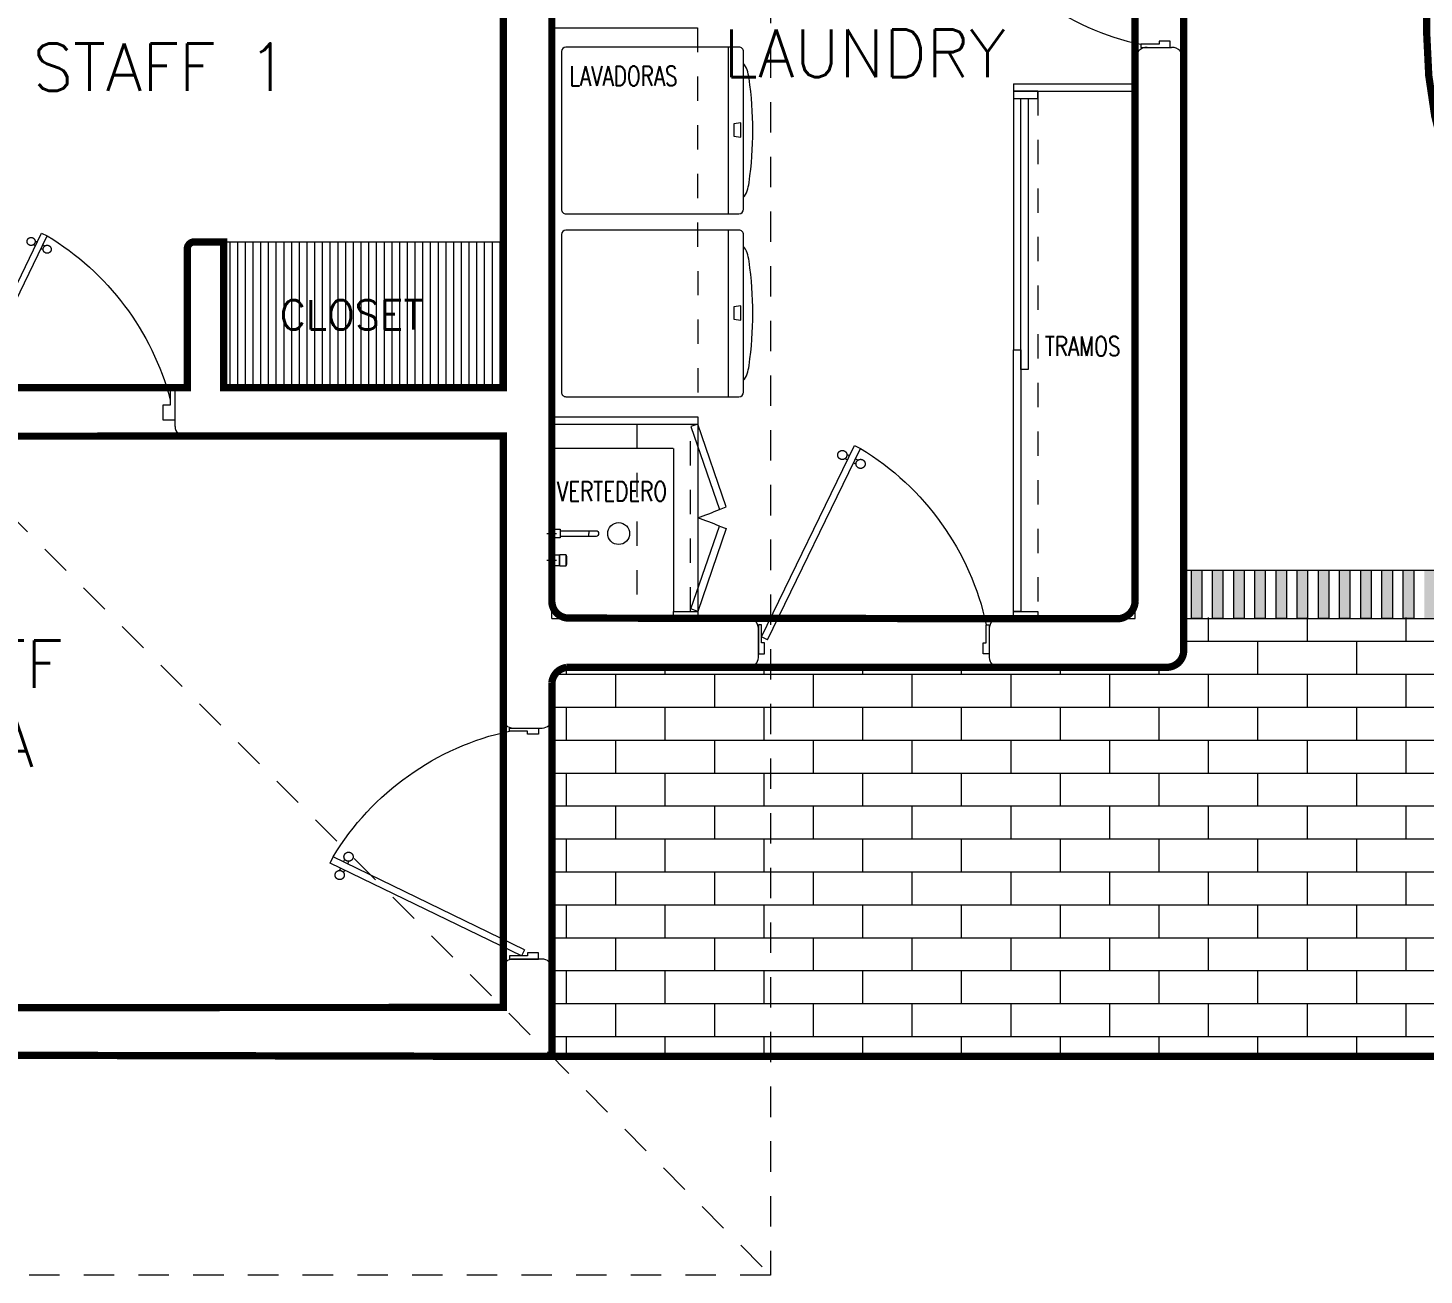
# Model space of a CAD drawing. Header units: metres. Extents: x 113 to 2416, y -346 to 476.
# Drawn here: x 125.21 to 130.96, y -216.33 to -211.2 of the extents above; entities that cross this region are included whole.
import ezdxf

# ---------------------------------------------------------------- set-up
doc = ezdxf.new("R2010")
doc.units = ezdxf.units.M
for name, pattern in [('0', [0]), ('CENTER2', [28.575, 19.05, -3.175, 3.175, -3.175]), ('DASHED', [0.75, 0.5, -0.25]), ('HIDDEN2', [0.1875, 0.125, -0.0625])]:
    doc.linetypes.add(name, pattern=pattern)
doc.layers.get('0').update_dxf_attribs({"color": 250, "linetype": '0', "lineweight": 20})
for name, color, linetype, lineweight in [('A-DOOR', 35, 'Continuous', 5), ('A-WALL', 250, 'Continuous', 20), ('baños', 140, 'Continuous', 0), ('closets', 253, 'Continuous', 0), ('MOB FIJOS', 251, 'Continuous', 0), ('MOBILIARIOS', 252, 'Continuous', 0), ('piso', 253, 'Continuous', 0), ('PROYECCION', 9, 'DASHED', 0), ('textos', 7, 'Continuous', 0)]:
    doc.layers.add(name, color=color, linetype=linetype, lineweight=lineweight)
doc.layers.add('hatch piso', color=253, linetype='Continuous', lineweight=0, transparency=0.7)
doc.layers.add('REVESTIMIENTO EXTERIOR', color=7, linetype='Continuous', lineweight=5, true_color=0xffdebd)
doc.layers.add('Techos 1', color=7, linetype='HIDDEN2', lineweight=9, true_color=0x42391a)
doc.styles.add('Arch-Dim', font='romans.shx', dxfattribs={"width": 0.75})
doc.styles.get("Standard").update_dxf_attribs({"font": 'arial.ttf', "height": 0.1875})

# ---------------------------------------------------------------- blocks, each defined once
blk = doc.blocks.new('puerta 1.00')
at = {"layer": 'A-DOOR'}
for p, q in [((-0.15, -0.0125), (-0.9369, -0.3949)), ((-0.1376, -0.038), (-0.9245, -0.4204)), ((-0.1376, -0.038), (-0.15, -0.0125)), ((-0.9369, -0.3949), (-0.9245, -0.4204)), ((-0.8946, -0.3743), (-0.8996, -0.3641)), ((-0.8777, -0.3661), (-0.8826, -0.3559)), ((-0.8822, -0.3998), (-0.8772, -0.4101)), ((-0.8653, -0.3916), (-0.8603, -0.4018))]:
    blk.add_line(p, q, dxfattribs=at)
for points in [[(-0.08, 0), (-0.08, -0.025), (-0.125, -0.025), (-0.125, -0.0125), (-0.2, -0.0125), (-0.2, 0), (-0.08, 0)], [(-0.08, -0.95), (-0.08, -0.925), (-0.125, -0.925), (-0.125, -0.9375), (-0.2, -0.9375), (-0.2, -0.95), (-0.08, -0.95)]]:
    blk.add_lwpolyline(points, dxfattribs=at)
blk.add_arc((0.0366, 0.1602), 1.1229, 211.13358, 257.83427, dxfattribs=at)
for points in [[(-0.8982, -0.3642), (-0.9033, -0.3642), (-0.912, -0.3591), (-0.917, -0.3504), (-0.917, -0.3403), (-0.912, -0.3316), (-0.9033, -0.3265), (-0.8932, -0.3265), (-0.8844, -0.3316), (-0.8794, -0.3403), (-0.8794, -0.3504), (-0.8844, -0.3591), (-0.8932, -0.3642), (-0.8982, -0.3642)], [(-0.8617, -0.4394), (-0.8667, -0.4394), (-0.8754, -0.4344), (-0.8805, -0.4256), (-0.8805, -0.4156), (-0.8754, -0.4068), (-0.8667, -0.4018), (-0.8566, -0.4018), (-0.8479, -0.4068), (-0.8428, -0.4156), (-0.8428, -0.4257), (-0.8479, -0.4344), (-0.8566, -0.4394), (-0.8617, -0.4394)]]:
    blk.add_open_spline(points, degree=2, dxfattribs=at)
blk = doc.blocks.new('P90')
at = {"layer": 'A-DOOR'}
for p, q in [((-0.0476, -0.8576), (0.6364, -0.5264)), ((-0.0368, -0.88), (0.6473, -0.5489)), ((0.5843, -0.5517), (0.58, -0.5427)), ((0.5992, -0.5445), (0.5949, -0.5355)), ((0.5952, -0.5741), (0.5995, -0.5831)), ((0.6101, -0.5669), (0.6144, -0.5759)), ((0.6473, -0.5489), (0.6364, -0.5264)), ((-0.0368, -0.88), (-0.0476, -0.8576))]:
    blk.add_line(p, q, dxfattribs=at)
for points in [[(-0.06, -0.02), (-0.06, -0.05), (-0.12, -0.05), (-0.12, 0), (0, 0), (0, -0.02)], [(-0.0668, -0.88), (-0.0668, -0.85), (-0.1268, -0.85), (-0.1268, -0.9), (-0.0068, -0.9), (-0.0068, -0.88)]]:
    blk.add_lwpolyline(points, close=True, dxfattribs=at)
blk.add_arc((-0.3259, -1.105), 1.1228, 31.0139, 75.07969, dxfattribs=at)
for points in [[(0.5812, -0.5096), (0.5857, -0.5096), (0.5933, -0.5141), (0.5977, -0.5218), (0.5977, -0.5306), (0.5933, -0.5383), (0.5856, -0.5427), (0.5767, -0.5427), (0.5691, -0.5383), (0.5647, -0.5306), (0.5647, -0.5217), (0.5691, -0.514), (0.5768, -0.5096), (0.5812, -0.5096)], [(0.6133, -0.5758), (0.6177, -0.5758), (0.6254, -0.5803), (0.6298, -0.5879), (0.6298, -0.5968), (0.6253, -0.6045), (0.6176, -0.6089), (0.6088, -0.6089), (0.6011, -0.6044), (0.5967, -0.5967), (0.5967, -0.5879), (0.6011, -0.5802), (0.6088, -0.5758), (0.6133, -0.5758)]]:
    blk.add_open_spline(points, degree=2, dxfattribs=at)
blk = doc.blocks.new('bn29-51')
at = {"linetype": 'Continuous'}
for p, q in [((-0.1425, 0), (-0.0775, 0)), ((-0.1425, 0), (-0.1425, -0.0081)), ((-0.0775, -0.0081), (-0.0775, 0)), ((0.0325, 0), (-0.0325, 0)), ((-0.0325, 0), (-0.0325, -0.0081)), ((0.0325, -0.0081), (0.0325, 0)), ((-0.142, -0.0086), (-0.078, -0.0086)), ((-0.1275, -0.0086), (-0.1275, -0.035)), ((-0.1275, -0.035), (-0.0925, -0.035)), ((-0.1215, -0.035), (-0.1215, -0.152)), ((-0.0985, -0.152), (-0.0985, -0.035)), ((-0.0925, -0.035), (-0.0925, -0.0086)), ((-0.032, -0.0086), (0.032, -0.0086)), ((-0.0242, -0.0335), (-0.024, -0.0579)), ((0.024, -0.0333), (-0.024, -0.0333)), ((-0.0232, -0.0086), (-0.023, -0.0305)), ((-0.0226, -0.031), (-0.0226, -0.0322)), ((-0.0225, -0.031), (0.0225, -0.031)), ((0.0226, -0.0322), (0.0226, -0.031)), ((0.023, -0.0305), (0.0232, -0.0086)), ((0.024, -0.0579), (0.0242, -0.0335)), ((0.0242, -0.0335), (0.0242, -0.0335)), ((-0.0175, -0.0587), (-0.0175, -0.06)), ((-0.017, -0.0605), (0.017, -0.0605)), ((-0.0071, -0.061), (-0.0071, -0.0605)), ((-0.0071, -0.061), (-0.0071, -0.0605)), ((-0.0071, -0.061), (-0.0071, -0.0605)), ((-0.0071, -0.061), (-0.0071, -0.0605)), ((-0.0071, -0.061), (-0.0071, -0.0605)), ((-0.0071, -0.061), (-0.0071, -0.0605)), ((-0.007, -0.061), (-0.0071, -0.061)), ((-0.0071, -0.061), (-0.0071, -0.061)), ((-0.0071, -0.061), (-0.0071, -0.061)), ((-0.0071, -0.061), (-0.0071, -0.061)), ((-0.0071, -0.061), (-0.0071, -0.061)), ((-0.0071, -0.061), (-0.0071, -0.061)), ((-0.007, -0.061), (-0.007, -0.0605)), ((-0.007, -0.061), (-0.007, -0.0605)), ((-0.007, -0.061), (-0.007, -0.0605)), ((-0.0069, -0.061), (-0.007, -0.061)), ((-0.007, -0.061), (-0.007, -0.061)), ((-0.007, -0.061), (-0.007, -0.061)), ((-0.0069, -0.061), (-0.0069, -0.0605)), ((-0.0069, -0.061), (-0.0069, -0.0605)), ((-0.0068, -0.061), (-0.0069, -0.061)), ((-0.0069, -0.061), (-0.0069, -0.061)), ((-0.0068, -0.061), (-0.0068, -0.0605)), ((-0.0068, -0.061), (-0.0068, -0.0605)), ((-0.0067, -0.061), (-0.0068, -0.061)), ((-0.0068, -0.061), (-0.0068, -0.061)), ((-0.0067, -0.061), (-0.0067, -0.0605)), ((-0.0067, -0.061), (-0.0067, -0.0605)), ((-0.0067, -0.061), (-0.0067, -0.0605)), ((-0.0066, -0.061), (-0.0067, -0.061)), ((-0.0067, -0.061), (-0.0067, -0.061)), ((-0.0067, -0.061), (-0.0067, -0.061)), ((-0.0066, -0.061), (-0.0066, -0.0605)), ((-0.0066, -0.061), (-0.0066, -0.0605)), ((-0.0065, -0.061), (-0.0066, -0.061)), ((-0.0066, -0.061), (-0.0066, -0.061)), ((-0.0065, -0.061), (-0.0065, -0.0605)), ((-0.0064, -0.061), (-0.0065, -0.061)), ((-0.0064, -0.061), (-0.0064, -0.0605)), ((-0.0063, -0.061), (-0.0064, -0.061)), ((-0.0063, -0.061), (-0.0063, -0.0605)), ((-0.0063, -0.061), (-0.0063, -0.0605)), ((-0.0062, -0.061), (-0.0063, -0.061)), ((-0.0063, -0.061), (-0.0063, -0.061)), ((-0.0062, -0.061), (-0.0062, -0.0605)), ((-0.0061, -0.061), (-0.0062, -0.061)), ((-0.0061, -0.061), (-0.0061, -0.0605)), ((-0.006, -0.061), (-0.0061, -0.061)), ((-0.006, -0.061), (-0.006, -0.0605)), ((-0.0058, -0.061), (-0.006, -0.061)), ((-0.0058, -0.061), (-0.0058, -0.0605)), ((-0.0057, -0.061), (-0.0058, -0.061)), ((-0.0057, -0.061), (-0.0057, -0.0605)), ((-0.0056, -0.061), (-0.0057, -0.061)), ((-0.0056, -0.061), (-0.0056, -0.0605)), ((-0.0055, -0.061), (-0.0056, -0.061)), ((-0.0055, -0.0605), (-0.0055, -0.061)), ((-0.0052, -0.061), (-0.0055, -0.061)), ((-0.0052, -0.061), (-0.0051, -0.061)), ((-0.0051, -0.0605), (-0.0051, -0.061)), ((-0.0051, -0.061), (-0.0051, -0.061)), ((-0.0051, -0.061), (-0.0034, -0.061)), ((-0.0034, -0.061), (-0.0034, -0.0605)), ((-0.0034, -0.061), (-0.0016, -0.061)), ((-0.0016, -0.061), (0.0016, -0.061)), ((0.0016, -0.061), (0.0027, -0.061)), ((0.0027, -0.061), (0.0027, -0.0605)), ((0.0027, -0.061), (0.0037, -0.061)), ((0.0037, -0.061), (0.0038, -0.061)), ((0.0038, -0.061), (0.0038, -0.0605)), ((0.0038, -0.061), (0.0052, -0.061)), ((0.0055, -0.061), (0.0052, -0.061)), ((0.0055, -0.061), (0.0055, -0.0605)), ((0.0055, -0.061), (0.0067, -0.061)), ((0.0067, -0.061), (0.0067, -0.0605)), ((0.0067, -0.061), (0.0069, -0.061)), ((0.0069, -0.061), (0.0069, -0.0605)), ((0.0175, -0.06), (0.0175, -0.0587)), ((-0.1215, -0.152), (-0.11, -0.152)), ((-0.1215, -0.152), (-0.1215, -0.1788)), ((-0.0985, -0.152), (-0.11, -0.152)), ((-0.0985, -0.1788), (-0.0985, -0.152)), ((-0.1215, -0.1788), (-0.1215, -0.1825)), ((-0.0985, -0.1825), (-0.0985, -0.1788))]:
    blk.add_line(p, q, dxfattribs=at)
at = {"linetype": 'CENTER2'}
for p, q in [((-0.09, 0), (-0.13, 0)), ((-0.11, 0.02), (-0.11, -0.02)), ((0.02, 0), (-0.02, 0)), ((0, 0.02), (0, -0.02))]:
    blk.add_line(p, q, dxfattribs=at)
at = {"linetype": 'Continuous'}
for centre, radius, start, end in [((-0.142, -0.0081), 0.0005, 180, 270), ((-0.078, -0.0081), 0.0005, 270, 0), ((-0.032, -0.0081), 0.0005, 180, 270), ((-0.024, -0.0335), 0.0002, 89.96025, 180.79212), ((-0.0225, -0.0305), 0.0005, 180.5, 253.04994), ((-0.0221, -0.0322), 0.0005, 180.5, 205.88917), ((0, -0.0214), 0.0251, 205.88917, 208.33685), ((0, -0.0214), 0.0251, 331.66714, 334.11083), ((0.0225, -0.0305), 0.0005, 286.95006, 359.5), ((0.0221, -0.0322), 0.0005, 334.11083, 359.5), ((0.024, -0.0335), 0.0002, 359.52881, 90.06566), ((0.032, -0.0081), 0.0005, 270, 0), ((-0.017, -0.06), 0.0005, 180.5, 270), ((0.017, -0.06), 0.0005, 270, 359.5)]:
    blk.add_arc(centre, radius, start, end, dxfattribs=at)
for points, knots in [([(-0.024, -0.0579), (-0.024, -0.0579), (-0.0227, -0.0579), (-0.0174, -0.0579), (-0.0094, -0.0579), (-0.0031, -0.0579), (0.0018, -0.0579), (0.0054, -0.0579), (0.0113, -0.0579), (0.0176, -0.0579), (0.0226, -0.0579), (0.024, -0.0579), (0.024, -0.0579)], [0.2206625, 0.2206625, 0.2206625, 0.2206625, 0.2830677, 0.3454723, 0.4077886, 0.4703297, 0.470399, 0.5062925, 0.5420964, 0.5956479, 0.6553983, 0.7204072, 0.7204072, 0.7204072, 0.7204072]), ([(-0.024, -0.0579), (-0.024, -0.0579), (-0.024, -0.058), (-0.0239, -0.0581), (-0.0239, -0.0582), (-0.0238, -0.0583), (-0.0237, -0.0583), (-0.0236, -0.0584), (-0.0235, -0.0584)], [0, 0, 0, 0, 0.239285, 0.369927, 0.500175, 0.630368, 0.760882, 1, 1, 1, 1]), ([(0.0235, -0.0584), (0.0236, -0.0584), (0.0237, -0.0583), (0.0238, -0.0583), (0.0239, -0.0582), (0.0239, -0.0581), (0.024, -0.058), (0.024, -0.0579), (0.024, -0.0579)], [0, 0, 0, 0, 0.239117, 0.369631, 0.499824, 0.630072, 0.760714, 1, 1, 1, 1])]:
    blk.add_open_spline(points, degree=3, knots=knots, dxfattribs=at)
for points in [[(-0.0235, -0.0584), (-0.0214, -0.0585), (-0.0194, -0.0587), (-0.0175, -0.0588)], [(0.0175, -0.0588), (0.0194, -0.0587), (0.0214, -0.0585), (0.0235, -0.0584)], [(-0.1215, -0.1825), (-0.1215, -0.1851), (-0.119, -0.1903), (-0.113, -0.1925), (-0.11, -0.1925)], [(-0.11, -0.1925), (-0.107, -0.1925), (-0.101, -0.1903), (-0.0985, -0.1851), (-0.0985, -0.1825)]]:
    blk.add_open_spline(points, degree=3, dxfattribs=at)
blk = doc.blocks.new('PL BASE 1N NASAS 09')
at = {"layer": 'A-DOOR'}
h = blk.add_hatch(color=256, dxfattribs=at)
h.dxf.hatch_style = 1
h.paths.add_polyline_path([(-108.9454, -53.2497), (-108.9021, -53.2497), (-108.9021, -53.4497), (-108.9454, -53.4497)])
h.paths.add_polyline_path([(-109.0329, -53.2497), (-108.9897, -53.2497), (-108.9897, -53.4497), (-109.0329, -53.4497)])
h.paths.add_polyline_path([(-109.1205, -53.2497), (-109.0772, -53.2497), (-109.0772, -53.4497), (-109.1205, -53.4497)])
h.paths.add_polyline_path([(-109.207, -53.2497), (-109.1637, -53.2497), (-109.1637, -53.4497), (-109.207, -53.4497)])
h.paths.add_polyline_path([(-109.2945, -53.2497), (-109.2512, -53.2497), (-109.2512, -53.4497), (-109.2945, -53.4497)])
h.paths.add_polyline_path([(-109.381, -53.2497), (-109.3378, -53.2497), (-109.3378, -53.4497), (-109.381, -53.4497)])
h.paths.add_polyline_path([(-109.4686, -53.2497), (-109.4253, -53.2497), (-109.4253, -53.4497), (-109.4686, -53.4497)])
h.paths.add_polyline_path([(-109.5551, -53.2497), (-109.5118, -53.2497), (-109.5118, -53.4497), (-109.5551, -53.4497)])
h.paths.add_polyline_path([(-109.6426, -53.2497), (-109.5994, -53.2497), (-109.5994, -53.4497), (-109.6426, -53.4497)])
h.paths.add_polyline_path([(-109.7302, -53.2497), (-109.6869, -53.2497), (-109.6869, -53.4497), (-109.7302, -53.4497)])
h.paths.add_polyline_path([(-109.8177, -53.2497), (-109.7744, -53.2497), (-109.7744, -53.4497), (-109.8177, -53.4497)])
h.paths.add_polyline_path([(-109.9042, -53.2497), (-109.861, -53.2497), (-109.861, -53.4497), (-109.9042, -53.4497)])
h.paths.add_polyline_path([(-109.9918, -53.2497), (-109.9485, -53.2497), (-109.9485, -53.4497), (-109.9918, -53.4497)])
h.paths.add_polyline_path([(-110.0783, -53.2497), (-110.035, -53.2497), (-110.035, -53.4497), (-110.0783, -53.4497)])
h.paths.add_polyline_path([(-110.1658, -53.2497), (-110.1225, -53.2497), (-110.1225, -53.4497), (-110.1658, -53.4497)])
h.paths.add_polyline_path([(-110.2523, -53.2497), (-110.2091, -53.2497), (-110.2091, -53.4497), (-110.2523, -53.4497)])
h.paths.add_polyline_path([(-110.3399, -53.2497), (-110.2966, -53.2497), (-110.2966, -53.4497), (-110.3399, -53.4497)])
h.paths.add_polyline_path([(-110.4058, -53.2497), (-110.3625, -53.2497), (-110.3625, -53.4497), (-110.4058, -53.4497)])
h.paths.add_polyline_path([(-110.4933, -53.2497), (-110.45, -53.2497), (-110.45, -53.4497), (-110.4933, -53.4497)])
h.paths.add_polyline_path([(-110.5798, -53.2497), (-110.5366, -53.2497), (-110.5366, -53.4497), (-110.5798, -53.4497)])
h.paths.add_polyline_path([(-110.6674, -53.2497), (-110.6241, -53.2497), (-110.6241, -53.4497), (-110.6674, -53.4497)])
h.paths.add_polyline_path([(-110.7539, -53.2497), (-110.7106, -53.2497), (-110.7106, -53.4497), (-110.7539, -53.4497)])
h.paths.add_polyline_path([(-110.8414, -53.2497), (-110.7982, -53.2497), (-110.7982, -53.4497), (-110.8414, -53.4497)])
h.paths.add_polyline_path([(-110.9279, -53.2497), (-110.8847, -53.2497), (-110.8847, -53.4497), (-110.9279, -53.4497)])
h.paths.add_polyline_path([(-111.0155, -53.2497), (-110.9722, -53.2497), (-110.9722, -53.4497), (-111.0155, -53.4497)])
h.paths.add_polyline_path([(-111.103, -53.2497), (-111.0597, -53.2497), (-111.0597, -53.4497), (-111.103, -53.4497)])
h.paths.add_polyline_path([(-111.1905, -53.2497), (-111.1473, -53.2497), (-111.1473, -53.4497), (-111.1905, -53.4497)])
h.paths.add_polyline_path([(-111.2771, -53.2497), (-111.2338, -53.2497), (-111.2338, -53.4497), (-111.2771, -53.4497)])
h.paths.add_polyline_path([(-111.3646, -53.2497), (-111.3213, -53.2497), (-111.3213, -53.4497), (-111.3646, -53.4497)])
h.paths.add_polyline_path([(-111.4511, -53.2497), (-111.4079, -53.2497), (-111.4079, -53.4497), (-111.4511, -53.4497)])
h.paths.add_polyline_path([(-111.5387, -53.2497), (-111.4954, -53.2497), (-111.4954, -53.4497), (-111.5387, -53.4497)])
h.paths.add_polyline_path([(-111.6252, -53.2497), (-111.5819, -53.2497), (-111.5819, -53.4497), (-111.6252, -53.4497)])
h.paths.add_polyline_path([(-111.7127, -53.2497), (-111.6695, -53.2497), (-111.6695, -53.4497), (-111.7127, -53.4497)])
h.paths.add_polyline_path([(-111.7993, -53.2497), (-111.756, -53.2497), (-111.756, -53.4497), (-111.7993, -53.4497)], flags=0)
h.paths.add_polyline_path([(-106.5056, -53.2497), (-106.4623, -53.2497), (-106.4623, -53.4497), (-106.5056, -53.4497)])
h.paths.add_polyline_path([(-106.5921, -53.2497), (-106.5488, -53.2497), (-106.5488, -53.4497), (-106.5921, -53.4497)])
h.paths.add_polyline_path([(-106.6796, -53.2497), (-106.6363, -53.2497), (-106.6363, -53.4497), (-106.6796, -53.4497)])
h.paths.add_polyline_path([(-106.7661, -53.2497), (-106.7229, -53.2497), (-106.7229, -53.4497), (-106.7661, -53.4497)])
h.paths.add_polyline_path([(-106.8537, -53.2497), (-106.8104, -53.2497), (-106.8104, -53.4497), (-106.8537, -53.4497)])
h.paths.add_polyline_path([(-107.0277, -53.2497), (-106.9845, -53.2497), (-106.9845, -53.4497), (-107.0277, -53.4497)])
h.paths.add_polyline_path([(-106.9412, -53.2497), (-106.8979, -53.2497), (-106.8979, -53.4497), (-106.9412, -53.4497)])
h.paths.add_polyline_path([(-107.1153, -53.2497), (-107.072, -53.2497), (-107.072, -53.4497), (-107.1153, -53.4497)])
h.paths.add_polyline_path([(-107.2028, -53.2497), (-107.1595, -53.2497), (-107.1595, -53.4497), (-107.2028, -53.4497)])
h.paths.add_polyline_path([(-107.2893, -53.2497), (-107.2461, -53.2497), (-107.2461, -53.4497), (-107.2893, -53.4497)])
h.paths.add_polyline_path([(-107.3769, -53.2497), (-107.3336, -53.2497), (-107.3336, -53.4497), (-107.3769, -53.4497)])
h.paths.add_polyline_path([(-107.4634, -53.2497), (-107.4201, -53.2497), (-107.4201, -53.4497), (-107.4634, -53.4497)])
h.paths.add_polyline_path([(-107.5509, -53.2497), (-107.5076, -53.2497), (-107.5076, -53.4497), (-107.5509, -53.4497)])
h.paths.add_polyline_path([(-107.6384, -53.2497), (-107.5952, -53.2497), (-107.5952, -53.4497), (-107.6384, -53.4497)])
h.paths.add_polyline_path([(-107.726, -53.2497), (-107.6827, -53.2497), (-107.6827, -53.4497), (-107.726, -53.4497)])
h.paths.add_polyline_path([(-107.8125, -53.2497), (-107.7692, -53.2497), (-107.7692, -53.4497), (-107.8125, -53.4497)])
h.paths.add_polyline_path([(-107.9, -53.2497), (-107.8568, -53.2497), (-107.8568, -53.4497), (-107.9, -53.4497)])
h.paths.add_polyline_path([(-107.9866, -53.2497), (-107.9433, -53.2497), (-107.9433, -53.4497), (-107.9866, -53.4497)])
h.paths.add_polyline_path([(-108.0741, -53.2497), (-108.0308, -53.2497), (-108.0308, -53.4497), (-108.0741, -53.4497)])
h.paths.add_polyline_path([(-108.1606, -53.2497), (-108.1174, -53.2497), (-108.1174, -53.4497), (-108.1606, -53.4497)])
h.paths.add_polyline_path([(-108.2482, -53.2497), (-108.2049, -53.2497), (-108.2049, -53.4497), (-108.2482, -53.4497)])
h.paths.add_polyline_path([(-108.3357, -53.2497), (-108.2924, -53.2497), (-108.2924, -53.4497), (-108.3357, -53.4497)])
h.paths.add_polyline_path([(-108.4232, -53.2497), (-108.3799, -53.2497), (-108.3799, -53.4497), (-108.4232, -53.4497)])
h.paths.add_polyline_path([(-108.5097, -53.2497), (-108.4665, -53.2497), (-108.4665, -53.4497), (-108.5097, -53.4497)])
h.paths.add_polyline_path([(-108.5973, -53.2497), (-108.554, -53.2497), (-108.554, -53.4497), (-108.5973, -53.4497)])
h.paths.add_polyline_path([(-108.6838, -53.2497), (-108.6405, -53.2497), (-108.6405, -53.4497), (-108.6838, -53.4497)])
h.paths.add_polyline_path([(-108.7713, -53.2497), (-108.7281, -53.2497), (-108.7281, -53.4497), (-108.7713, -53.4497)])
h.paths.add_polyline_path([(-108.8579, -53.2497), (-108.8146, -53.2497), (-108.8146, -53.4497), (-108.8579, -53.4497)])
edge = h.paths.add_edge_path()
edge.add_line((-111.756, -53.2497), (-111.756, -53.4497))
edge.add_line((-111.757, -53.4497), (-111.7993, -53.4497))
edge.add_line((-111.7993, -53.4497), (-111.7993, -53.2497))
edge.add_line((-111.7993, -53.2497), (-111.757, -53.2497))
h = blk.add_hatch(color=256, dxfattribs=at)
h.dxf.hatch_style = 1
h.paths.add_polyline_path([(-111.756, -53.2497), (-111.7993, -53.2497), (-111.7993, -53.4497), (-111.756, -53.4497)])
at = {"layer": 'closets', "transparency": 33554687}
h = blk.add_hatch(dxfattribs=at)
h.set_pattern_fill('LINE', color=256, scale=0.01, angle=90)
h.set_pattern_definition([(90, (-221.61947, 143.81628), (-0.03175, 2e-18), [])])
h.paths.add_polyline_path([(-115.7811, -51.8997), (-114.6315, -51.8997), (-114.6315, -52.4997), (-115.7811, -52.4997)])
at = {"layer": 'A-DOOR'}
for p, q in [((-111.8311, -53.2497), (-106.4311, -53.2497)), ((-111.7993, -53.2497), (-111.757, -53.2497)), ((-111.7993, -53.4497), (-111.7993, -53.2497)), ((-111.756, -53.2497), (-111.756, -53.4497)), ((-111.8311, -53.4497), (-106.4311, -53.4497)), ((-111.757, -53.4497), (-111.7993, -53.4497))]:
    blk.add_line(p, q, dxfattribs=at)
for points in [[(-111.7993, -53.2497), (-111.756, -53.2497), (-111.756, -53.4497), (-111.7993, -53.4497)], [(-111.7128, -53.2497), (-111.6695, -53.2497), (-111.6695, -53.4497), (-111.7128, -53.4497)], [(-111.6252, -53.2497), (-111.582, -53.2497), (-111.582, -53.4497), (-111.6252, -53.4497)], [(-111.5387, -53.2497), (-111.4954, -53.2497), (-111.4954, -53.4497), (-111.5387, -53.4497)], [(-111.4512, -53.2497), (-111.4079, -53.2497), (-111.4079, -53.4497), (-111.4512, -53.4497)], [(-111.3646, -53.2497), (-111.3214, -53.2497), (-111.3214, -53.4497), (-111.3646, -53.4497)], [(-111.2771, -53.2497), (-111.2338, -53.2497), (-111.2338, -53.4497), (-111.2771, -53.4497)], [(-111.1906, -53.2497), (-111.1473, -53.2497), (-111.1473, -53.4497), (-111.1906, -53.4497)], [(-111.103, -53.2497), (-111.0598, -53.2497), (-111.0598, -53.4497), (-111.103, -53.4497)], [(-111.0155, -53.2497), (-110.9723, -53.2497), (-110.9723, -53.4497), (-111.0155, -53.4497)], [(-110.928, -53.2497), (-110.8847, -53.2497), (-110.8847, -53.4497), (-110.928, -53.4497)]]:
    blk.add_lwpolyline(points, close=True, dxfattribs=at)
at = {"layer": 'A-WALL'}
for p, q in [((-114.6311, -52.4997), (-114.6311, -49.0897)), ((-111.9811, -51.0997), (-111.8811, -51.0997)), ((-112.0311, -53.4497), (-112.0311, -51.1497)), ((-111.8311, -53.6097), (-111.8311, -51.1497)), ((-115.7811, -51.8997), (-115.8911, -51.8997)), ((-115.7811, -52.4997), (-115.7811, -51.8997)), ((-115.9311, -52.4597), (-115.9311, -51.9397)), ((-115.9811, -52.4997), (-115.9711, -52.4997)), ((-115.9811, -52.6597), (-115.9811, -52.4997)), ((-115.7811, -52.4997), (-114.6311, -52.4997)), ((-114.4311, -53.4497), (-113.6211, -53.4497)), ((-112.5911, -53.4497), (-112.0311, -53.4497)), ((-112.6311, -53.4897), (-112.6311, -53.6097)), ((-112.5911, -53.6497), (-111.8711, -53.6497))]:
    blk.add_line(p, q, dxfattribs=at)
for points in [[(-114.4311, -53.4497), (-114.4311, -49.4897, -0.414214), (-114.3911, -49.4497), (-113.8711, -49.4497, 0.414214), (-113.8311, -49.4097), (-113.8311, -49.2897, 0.414214), (-113.8711, -49.2497), (-114.3911, -49.2497, -0.414214), (-114.4311, -49.2097), (-114.4311, -48.8897, 0.414214), (-114.4711, -48.8497), (-114.6811, -48.8497)], [(-115.9416, -52.6997), (-114.6711, -52.6997, -0.414086), (-114.6311, -52.7397), (-114.6306, -53.8597, 0.414086), (-114.5906, -53.8997), (-114.4705, -53.8997, 0.415429), (-114.4305, -53.8596), (-114.4311, -53.7197, -0.414214), (-114.3611, -53.6497), (-113.6511, -53.6497)], [(-114.3611, -53.6497), (-113.6211, -53.6497, 0.414214), (-113.5811, -53.6097), (-113.5811, -53.4897)]]:
    blk.add_lwpolyline(points, format="xyb", dxfattribs=at)
blk.add_lwpolyline([(-112.0311, -53.4497), (-112.0311, -51.8162)], dxfattribs=at)
blk.add_lwpolyline([(-114.6711, -55.0497), (-116.9911, -55.0497, 0.414214), (-117.0311, -55.0897), (-117.0311, -55.2097, 0.414214), (-116.9911, -55.2497), (-114.4711, -55.2497, 0.414214), (-114.4311, -55.2097), (-114.4311, -54.8897, 0.414214), (-114.4711, -54.8497), (-114.5911, -54.8497, 0.414214), (-114.6311, -54.8897), (-114.6311, -55.0097, -0.414214)], format="xyb", close=True, dxfattribs=at)
for centre, radius, start, end in [((-111.9811, -51.1497), 0.05, 90, 180), ((-111.8811, -51.1497), 0.05, 360, 90), ((-115.8911, -51.9397), 0.04, 90, 180), ((-115.9711, -52.4597), 0.04, 270, 360), ((-115.9411, -52.6597), 0.04, 180, 270), ((-113.6211, -53.4897), 0.04, 0, 90), ((-112.5911, -53.4897), 0.04, 90, 180), ((-112.5911, -53.6097), 0.04, 180, 270), ((-111.8711, -53.6097), 0.04, 270, 360)]:
    blk.add_arc(centre, radius, start, end, dxfattribs=at)
at = {"layer": 'baños'}
blk.add_ellipse((-114.1561, -53.0997), major_axis=(0.0318, -0.0318), ratio=1, start_param=2.356194489560823, end_param=8.639379796740409, dxfattribs=at)
at = {"layer": 'closets', "transparency": 33554687}
blk.add_line((-115.7811, -51.8997), (-114.6311, -51.8997), dxfattribs=at)
at = {"layer": 'MOB FIJOS'}
for p, q in [((-114.4311, -51.0197), (-113.8312, -51.0197)), ((-112.5311, -51.2497), (-112.0311, -51.2497)), ((-112.5311, -51.2497), (-112.5311, -52.3436)), ((-112.5311, -51.2797), (-112.0311, -51.2797)), ((-114.4311, -52.6197), (-113.8307, -52.6197)), ((-114.4311, -52.6497), (-113.8307, -52.6497)), ((-113.8307, -52.6497), (-113.8307, -53.4197)), ((-113.9311, -52.7497), (-114.4311, -52.7497)), ((-113.9307, -52.7497), (-113.9307, -53.4197))]:
    blk.add_line(p, q, dxfattribs=at)
for points in [[(-112.5311, -51.3097), (-112.4311, -51.3097), (-112.4311, -51.2797), (-112.5311, -51.2797)], [(-112.4711, -52.4244), (-112.5011, -52.4244), (-112.5011, -51.3097), (-112.4711, -51.3097)], [(-112.5011, -53.4197), (-112.5311, -53.4197), (-112.5311, -52.3436), (-112.5011, -52.3436)], [(-113.7414, -53.0001), (-113.713, -52.9903), (-113.8307, -52.6497), (-113.8591, -52.6595)], [(-113.7414, -53.0694), (-113.713, -53.0792), (-113.8307, -53.4197), (-113.8591, -53.4099)], [(-113.9307, -53.4197), (-113.8307, -53.4197), (-113.8307, -53.4497), (-113.9307, -53.4497)], [(-112.5311, -53.4197), (-112.4311, -53.4197), (-112.4311, -53.4497), (-112.5311, -53.4497)]]:
    blk.add_lwpolyline(points, close=True, dxfattribs=at)
for centre, start, end in [((-114.1534, -52.0705), 288.50378, 293.90588), ((-114.1534, -53.9989), 66.09412, 71.49622)]:
    blk.add_arc(centre, 1.0168, start, end, dxfattribs=at)
at = {"layer": 'piso'}
for p, q in [((-111.8311, -50.0797), (-111.8311, -51.1497)), ((-113.6211, -53.6497), (-112.5911, -53.6497)), ((-114.4305, -53.8596), (-114.4311, -54.8897)), ((-114.4711, -55.2497), (-106.3911, -55.2497))]:
    blk.add_line(p, q, dxfattribs=at)
at = {"layer": 'PROYECCION', "color": 252, "linetype": 'DASHED', "ltscale": 0.1}
for p, q in [((-113.8312, -51.0197), (-113.8307, -52.6497)), ((-112.4311, -51.2797), (-112.4311, -53.4497)), ((-114.0811, -52.6497), (-114.0811, -53.4497)), ((-113.8607, -53.4197), (-113.8607, -52.6497))]:
    blk.add_line(p, q, dxfattribs=at)
at = {"layer": 'Techos 1'}
for p, q in [((-113.5311, -47.9497), (-113.5311, -56.1497)), ((-117.6311, -52.0497), (-113.5311, -56.1497)), ((-113.5311, -56.1497), (-123.3311, -56.1498))]:
    blk.add_line(p, q, dxfattribs=at)
at = {"layer": 'A-DOOR'}
blk.add_blockref('puerta 1.00', (-111.807, -50.1497), dxfattribs=at)
at = {"layer": 'A-DOOR', "xscale": -1}
for name, p, rotation in [('P90', (-115.9811, -52.5114), 270), ('puerta 1.00', (-113.5811, -53.6747), 90), ('puerta 1.00', (-113.5811, -53.6747), 90), ('puerta 1.00', (-114.4056, -54.8497), 180)]:
    blk.add_blockref(name, p, dxfattribs=dict(at, rotation=rotation))
at = {"layer": 'baños', "xscale": -1, "rotation": 90}
blk.add_blockref('bn29-51', (-114.4311, -53.2097), dxfattribs=at)
at = {"layer": 'textos'}
for s, insert, char_height, width, attachment_point in [('{\\Fromans|c0; LAUNDRY}', (-113.8585, -51.2219), 0.195, 3.404877, 7), ('{\\Fromans|c0; STAFF 1}', (-116.7008, -51.2785), 0.195, 3.404877, 7), ('\\pxqc;{\\Fromans|c0;\\H0.8x;CLOSET\\H1.25x; }', (-113.5584, -52.2599), 0.15, 3.392974, 9), ('{\\Fromans|c0;STAFF \\PAREA}', (-117.1966, -54.0596), 0.195, 3.422974, 7)]:
    blk.add_mtext(s, dxfattribs=dict(at, insert=insert, char_height=char_height, width=width, attachment_point=attachment_point))
at = {"layer": 'textos', "char_height": 0.08, "attachment_point": 1, "style": 'Arch-Dim'}
for s, insert, width in [('\\pxt5.9124,29;LAVADORAS', (-114.3588, -51.1777), 26.65337), ('\\pxqc,t5.9124,29;TRAMOS', (-112.6401, -52.2892), 0.785938)]:
    blk.add_mtext(s, dxfattribs=dict(at, insert=insert, width=width))
at = {"layer": 'textos', "lineweight": 13, "insert": (-114.4095, -52.886), "char_height": 0.08, "width": 26.65337, "attachment_point": 1, "style": 'Arch-Dim'}
blk.add_mtext('\\pxt5.9124,29;VERTEDERO', dxfattribs=at)
blk = doc.blocks.new('cl02b-planta')
blk.add_lwpolyline([(1.0729, 0.6704), (0.3871, 0.6704)])
blk.add_lwpolyline([(0.7026, 0.6181), (0.7608, 0.6181), (0.757, 0.6473), (0.7064, 0.6473)], close=True)
for centre, start, end in [((0.4058, 1.3378), 90, 180), ((1.0541, 1.3378), 0, 90), ((0.4058, 0.626), 180, 270), ((1.0541, 0.626), 270, 360)]:
    blk.add_arc(centre, 0.0187, start, end)
for points in [[(0.3871, 1.3378), (0.3871, 1.1005), (0.3871, 0.8633), (0.3871, 0.626)], [(1.0541, 1.3565), (0.838, 1.3565), (0.6219, 1.3565), (0.4058, 1.3565)], [(1.0729, 0.626), (1.0729, 0.8633), (1.0729, 1.1005), (1.0729, 1.3378)], [(0.4058, 0.6072), (0.4221, 0.6072), (0.4385, 0.6072), (0.4549, 0.6072)]]:
    blk.add_open_spline(points, degree=3)
for points, knots in [([(0.4549, 0.6072), (0.6383, 0.6072), (0.8216, 0.6072), (1.005, 0.6072), (1.0214, 0.6072), (1.0378, 0.6072), (1.0541, 0.6072)], [-3.008028, -3.008028, -3.008028, -3.008028, -1.202999, -1.202999, -1.202999, -1.041988, -1.041988, -1.041988, -1.041988]), ([(0.4549, 0.6072), (0.4673, 0.5945), (0.4923, 0.5878), (0.5896, 0.5738), (0.6583, 0.5691), (0.73, 0.5691)], [-2.130599, -2.130599, -2.130599, -2.130599, -1.882644, -1.882644, -1.083277, -1.083277, -1.083277, -1.083277]), ([(0.73, 0.5691), (0.8016, 0.5691), (0.8703, 0.5738), (0.9676, 0.5878), (0.9926, 0.5945), (1.005, 0.6072)], [-1.083277, -1.083277, -1.083277, -1.083277, -0.28391, -0.28391, -0.035954, -0.035954, -0.035954, -0.035954])]:
    blk.add_open_spline(points, degree=3, knots=knots)
blk = doc.blocks.new('PL MUEBLES 1N NASAS 09')
at = {"layer": 'hatch piso'}
h = blk.add_hatch(dxfattribs=at)
h.set_pattern_fill('AR-BRSTD', color=256, scale=0.002)
h.set_pattern_definition([(0, (-12.57728, 39.359), (0, 0.1354836), []), (90, (-12.57728, 39.359), (-0.2032, 0.1354836), [0.1354836, -0.1354836])])
h.paths.add_polyline_path([(47.8305, 32.959), (47.8305, 34.559), (50.4305, 34.559), (50.4305, 34.759), (55.8305, 34.759), (55.8291, 32.959)])
at = {"layer": 'baños'}
blk.add_blockref('PL BASE 1N NASAS 09', (162.2615, 88.2033), dxfattribs=at)
at = {"layer": 'MOBILIARIOS', "rotation": 89.99999999999999}
for p in [(49.2266, 36.032), (49.2266, 35.2793)]:
    blk.add_blockref('cl02b-planta', p, dxfattribs=at)

msp = doc.modelspace()

# ---------------------------------------------------------------- linework, layer by layer
at = {"layer": 'REVESTIMIENTO EXTERIOR', "const_width": 0.03}
for points in [[(125.8671, -212.1112), (125.8671, -212.6812), (124.8671, -212.6812), (124.8671, -209.2712, -0.414214), (124.9071, -209.2312), (127.1171, -209.2312, -0.414213), (127.1671, -209.2812), (127.1671, -212.0812), (127.1671, -212.6812), (126.0171, -212.6812), (126.0171, -212.0812), (125.8971, -212.0812, 0.414214), (125.8671, -212.1112)], [(129.9671, -213.6312), (129.9671, -209.4712, 0.414214), (129.9271, -209.4312)], [(130.9671, -209.4312), (130.9671, -211.2312, 0.996814), (134.367, -211.242), (134.367, -209.4312)], [(135.3671, -209.5012), (135.3671, -215.4304), (127.3673, -215.4319), (127.3673, -213.8954, -0.34812), (127.4267, -213.8319)], [(127.4267, -213.8319), (129.8971, -213.8312, 0.414213), (129.9671, -213.7612), (129.9671, -213.6312)]]:
    msp.add_lwpolyline(points, format="xyb", dxfattribs=at)
msp.add_lwpolyline([(129.7671, -209.6295), (127.3671, -209.6295), (127.3671, -213.5588, 0.414214), (127.4371, -213.6288), (129.6921, -213.6317, 0.406143), (129.7671, -213.5588)], format="xyb", close=True, dxfattribs=at)
for points in [[(124.7171, -212.8807), (127.1671, -212.8796), (127.1671, -215.2304), (120.8671, -215.2319), (120.8671, -212.8812)], [(119.9271, -215.4162), (127.3678, -215.4319)]]:
    msp.add_lwpolyline(points, dxfattribs=at)

# ---------------------------------------------------------------- block references
msp.add_blockref('PL MUEBLES 1N NASAS 09', (79.5366, -248.3847))

doc.saveas('drawing.dxf')
